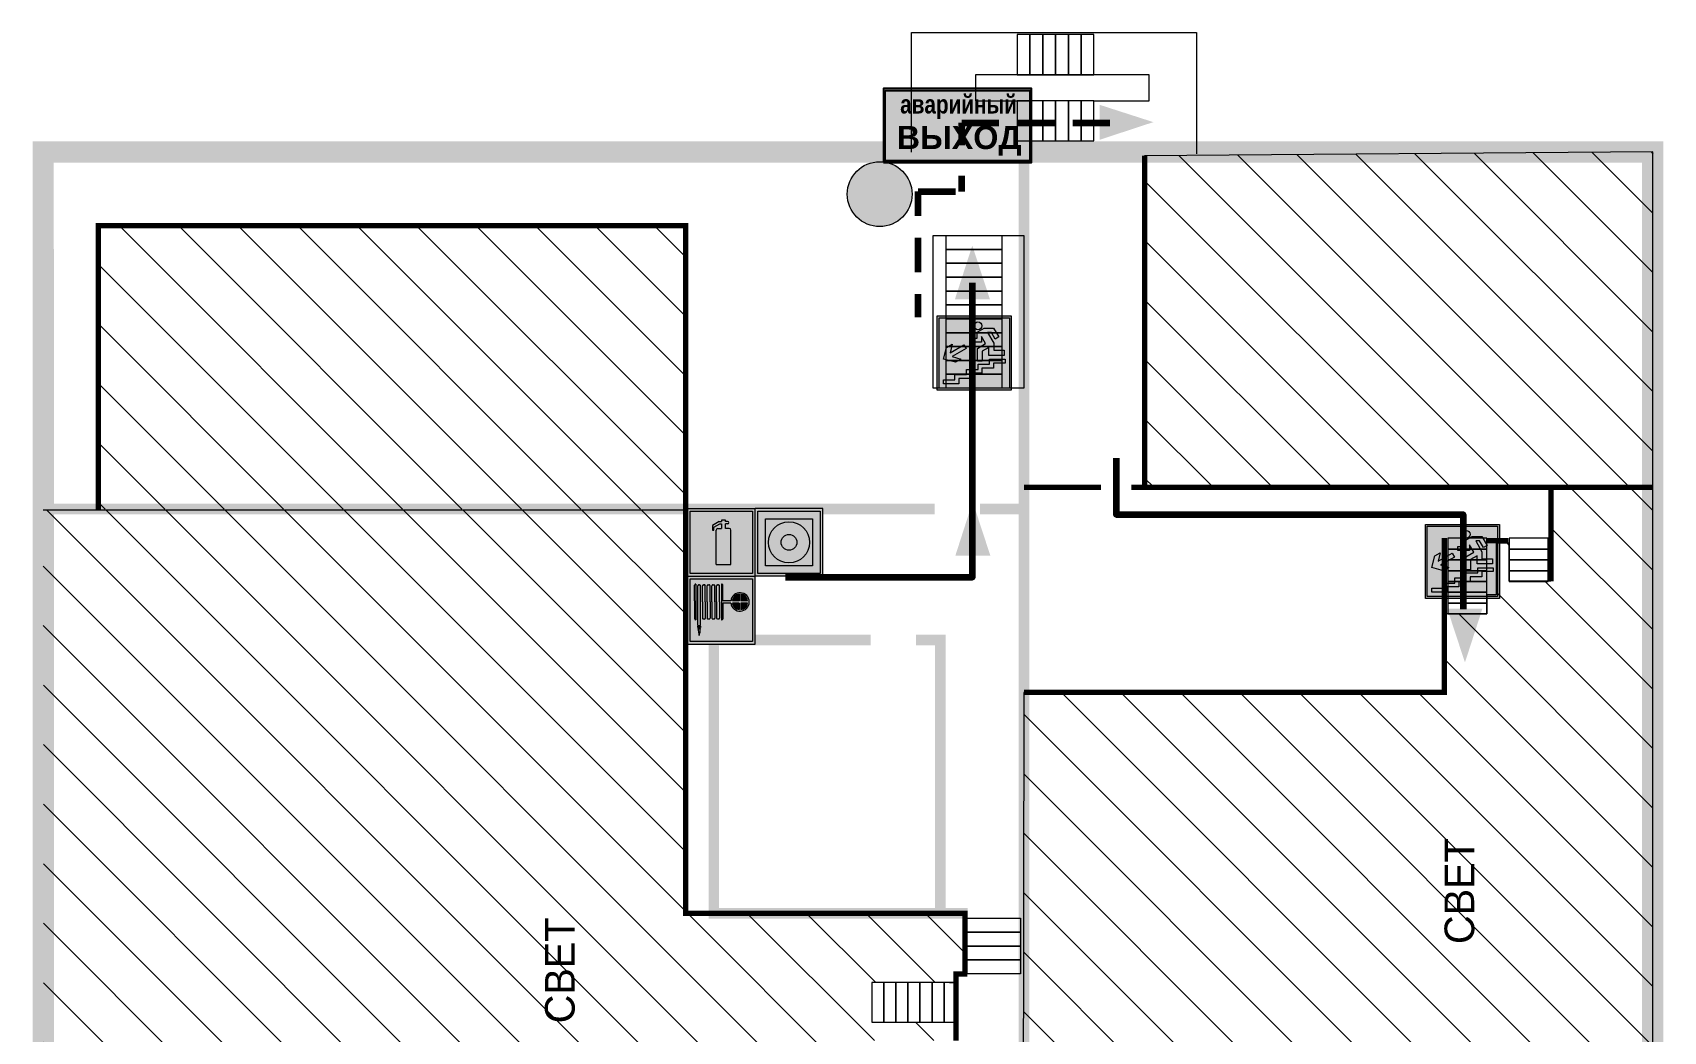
# Model space of a CAD drawing. Header units: millimetres. Extents: x 13114 to 67229, y 22859 to 38520.
# Drawn here: x 22028.9 to 22205, y 31110.7 to 31218.5 of the extents above; entities that cross this region are included whole.
import ezdxf

# ---------------------------------------------------------------- set-up
doc = ezdxf.new("R2010")
doc.units = ezdxf.units.MM
doc.linetypes.add('{ Wide Dash }', pattern=[12, 4, -2, 4, -2])
doc.layers.add('План_Штампы', color=7, linetype='Continuous')
doc.styles.add('обычный', font='arial.ttf')
pattern_1 = [(135, (34457.892, 786.7484), (-3.21044156, -3.21044156), [])]

# ---------------------------------------------------------------- blocks, each defined once
blk = doc.blocks.new('A$C7B8C2D5B')
at = {"lineweight": 0}
h = blk.add_hatch(color=5, dxfattribs=at)
h.dxf.hatch_style = 1
h.paths.add_polyline_path([(1.397, -3.024, 1), (-2.112, -3.024, 1)])
at = {"color": 5, "lineweight": 0}
blk.add_circle((-0.358, -3.024), 1.755, dxfattribs=at)
blk = doc.blocks.new('A$C41C009D9')
at = {"true_color": 0xffffff}
blk.add_hatch(color=7, dxfattribs=at).paths.add_polyline_path([(0, 8), (-16, 8), (-16, 0), (0, 0)])
h = blk.add_hatch(color=126)
h.dxf.hatch_style = 1
h.paths.add_polyline_path([(-15.8, 7.8), (-15.8, 0.2), (-0.2, 0.2), (-0.2, 7.8)])
at = {"color": 126}
for points in [[(-16, 0), (0, 0), (0, 8), (-16, 8)], [(-16, 0), (0, 0), (0, 8), (-16, 8)], [(-15.8, 7.8), (-0.2, 7.8), (-0.2, 0.2), (-15.8, 0.2)]]:
    blk.add_lwpolyline(points, close=True, dxfattribs=at)
at = {"color": 7, "true_color": 0xffffff, "insert": (-15.8, 7.3), "char_height": 2.5, "width": 15.5999, "attachment_point": 1, "style": 'обычный'}
blk.add_mtext('\\pi1.6133;{\\fArial|b1|i0|c204|p34;\\H0.8x;\\W0.8;аварийный\\H1.25x;\\W1;\\P\\pi1.2327;ВЫХОД}', dxfattribs=at)
blk = doc.blocks.new('вниз 3')
at = {"lineweight": 0, "true_color": 0xffffff}
h = blk.add_hatch(color=7, dxfattribs=at)
h.dxf.hatch_style = 1
h.paths.add_polyline_path([(40997.5, -4475.69), (40997.25, -4475.28), (40995.76, -4476.15), (40995.97, -4475.23), (40995.39, -4475.56), (40995.05, -4476.83), (40996.33, -4477.17), (40996.91, -4476.83), (40996, -4476.55)], flags=0)
h.paths.add_polyline_path([(40999.81, -4473.95), (41000.22, -4473.95), (41000.64, -4474.67), (41001.03, -4474.43), (41000.46, -4473.49), (41000.42, -4473.49), (40999.43, -4473.49), (40998.68, -4473.92), (40998.68, -4474.57), (40997.88, -4474.57), (40997.88, -4475), (40999.14, -4475), (40999.14, -4474.43), (40999.14, -4474.38), (40999.59, -4475.15), (40998.72, -4475.67), (40998.72, -4477.06), (40999.24, -4477.06), (40999.24, -4475.96), (40999.95, -4475.56), (40999.95, -4476.43), (41001.61, -4476.43), (41001.61, -4475.88), (41000.47, -4475.88), (41000.47, -4475.12)], flags=0)
h.paths.add_polyline_path([(40999.2, -4473.24, 1), (40998.35, -4473.24, 1)], flags=0)
h.paths.add_polyline_path([(41000.46, -4477.26), (41001.69, -4477.26), (41001.69, -4476.84), (41000.03, -4476.84), (41000.03, -4477.39), (40998.78, -4477.39), (40998.78, -4477.95), (40997.53, -4477.95), (40997.53, -4478.5), (40996.29, -4478.5), (40996.29, -4479.06), (40995.05, -4479.06), (40995.05, -4479.48), (40995.29, -4479.48), (40996.72, -4479.48), (40996.72, -4478.92), (40997.97, -4478.92), (40997.97, -4478.36), (40999.2, -4478.36), (40999.2, -4477.81), (41000.46, -4477.81)], flags=0)
h.paths.add_polyline_path([(41002.37, -4472.17), (40994.37, -4472.17), (40994.37, -4480.17), (41002.37, -4480.17)])
h.paths.add_polyline_path([(41002.16, -4479.96), (40994.57, -4479.96), (40994.57, -4472.37), (41002.16, -4472.37)], flags=16)
h.paths.add_polyline_path([(41001.61, -4475.88), (41001.61, -4476.43), (40999.95, -4476.43), (40999.95, -4475.56), (40999.24, -4475.96), (40999.24, -4477.06), (40998.72, -4477.06), (40998.72, -4475.67), (40999.59, -4475.15), (40999.14, -4474.38), (40999.14, -4474.43), (40999.14, -4475), (40997.88, -4475), (40997.88, -4474.57), (40998.68, -4474.57), (40998.68, -4473.92), (40999.43, -4473.49), (41000.42, -4473.49), (41000.46, -4473.49), (41001.03, -4474.43), (41000.64, -4474.67), (41000.22, -4473.95), (40999.81, -4473.95), (41000.47, -4475.12), (41000.47, -4475.88)], flags=0)
h.paths.add_polyline_path([(41001.69, -4476.84), (41001.69, -4477.26), (41000.46, -4477.26), (41000.46, -4477.81), (40999.2, -4477.81), (40999.2, -4478.36), (40997.97, -4478.36), (40997.97, -4478.92), (40996.72, -4478.92), (40996.72, -4479.48), (40995.05, -4479.48), (40995.05, -4479.06), (40996.29, -4479.06), (40996.29, -4478.5), (40997.53, -4478.5), (40997.53, -4477.95), (40998.78, -4477.95), (40998.78, -4477.39), (41000.03, -4477.39), (41000.03, -4476.84)], flags=0)
h.paths.add_polyline_path([(40998.35, -4473.24, -1), (40999.2, -4473.24, -1)], flags=0)
h.paths.add_polyline_path([(40997.5, -4475.69), (40996, -4476.55), (40996.91, -4476.83), (40996.33, -4477.17), (40995.05, -4476.83), (40995.39, -4475.56), (40995.97, -4475.23), (40995.76, -4476.15), (40997.25, -4475.28)], flags=0)
at = {"lineweight": 0}
h = blk.add_hatch(color=126, dxfattribs=at)
h.dxf.hatch_style = 1
h.paths.add_polyline_path([(41002.16, -4472.37), (40994.57, -4472.37), (40994.57, -4479.96), (41002.16, -4479.96)])
h.paths.add_polyline_path([(40995.97, -4475.23), (40995.76, -4476.15), (40997.25, -4475.28), (40997.5, -4475.69), (40996, -4476.55), (40996.91, -4476.83), (40996.33, -4477.17), (40995.05, -4476.83), (40995.39, -4475.56)], flags=16)
h.paths.add_polyline_path([(40997.88, -4474.57), (40998.68, -4474.57), (40998.68, -4473.92), (40999.43, -4473.49), (41000.42, -4473.49), (41000.46, -4473.49), (41001.03, -4474.43), (41000.64, -4474.67), (41000.22, -4473.95), (40999.81, -4473.95), (41000.47, -4475.12), (41000.47, -4475.88), (41001.61, -4475.88), (41001.61, -4476.43), (40999.95, -4476.43), (40999.95, -4475.56), (40999.24, -4475.96), (40999.24, -4477.06), (40998.72, -4477.06), (40998.72, -4475.67), (40999.59, -4475.15), (40999.14, -4474.38), (40999.14, -4474.43), (40999.14, -4475), (40997.88, -4475)], flags=16)
h.paths.add_polyline_path([(40998.35, -4473.24, -1), (40999.2, -4473.24, -1)], flags=16)
h.paths.add_polyline_path([(40997.53, -4477.95), (40998.78, -4477.95), (40998.78, -4477.39), (41000.03, -4477.39), (41000.03, -4476.84), (41001.69, -4476.84), (41001.69, -4477.26), (41000.46, -4477.26), (41000.46, -4477.81), (40999.2, -4477.81), (40999.2, -4478.36), (40997.97, -4478.36), (40997.97, -4478.92), (40996.72, -4478.92), (40996.72, -4479.48), (40995.05, -4479.48), (40995.05, -4479.06), (40996.29, -4479.06), (40996.29, -4478.5), (40997.53, -4478.5)], flags=16)
at = {"lineweight": 0, "true_color": 0xffffff}
h = blk.add_hatch(color=7, dxfattribs=at)
h.dxf.hatch_style = 1
h.paths.add_polyline_path([(40999.2, -4473.24, 1), (40998.35, -4473.24, 1)])
h.paths.add_polyline_path([(40999.81, -4473.95), (41000.22, -4473.95), (41000.64, -4474.67), (41001.03, -4474.43), (41000.46, -4473.49), (41000.42, -4473.49), (40999.43, -4473.49), (40998.68, -4473.92), (40998.68, -4474.57), (40997.88, -4474.57), (40997.88, -4475), (40999.14, -4475), (40999.14, -4474.43), (40999.14, -4474.38), (40999.59, -4475.15), (40998.72, -4475.67), (40998.72, -4477.06), (40999.24, -4477.06), (40999.24, -4475.96), (40999.95, -4475.56), (40999.95, -4476.43), (41001.61, -4476.43), (41001.61, -4475.88), (41000.47, -4475.88), (41000.47, -4475.12)])
h.paths.add_polyline_path([(40999.2, -4477.81), (41000.46, -4477.81), (41000.46, -4477.26), (41001.69, -4477.26), (41001.69, -4476.84), (41000.03, -4476.84), (41000.03, -4477.39), (40998.78, -4477.39), (40998.78, -4477.95), (40997.53, -4477.95), (40997.53, -4478.5), (40996.29, -4478.5), (40996.29, -4479.06), (40995.05, -4479.06), (40995.05, -4479.48), (40995.29, -4479.48), (40996.72, -4479.48), (40996.72, -4478.92), (40997.97, -4478.92), (40997.97, -4478.36), (40999.2, -4478.36)])
h.paths.add_polyline_path([(40997.5, -4475.69), (40997.25, -4475.28), (40995.76, -4476.15), (40995.97, -4475.23), (40995.39, -4475.56), (40995.05, -4476.83), (40996.33, -4477.17), (40996.91, -4476.83), (40996, -4476.55)])
at = {"color": 126, "lineweight": 0}
for points in [[(40994.37, -4472.17), (41002.37, -4472.17), (41002.37, -4480.17), (40994.37, -4480.17)], [(40994.57, -4472.37), (41002.16, -4472.37), (41002.16, -4479.96), (40994.57, -4479.96)]]:
    blk.add_lwpolyline(points, close=True, dxfattribs=at)
for points in [[(40999.14, -4474.43), (40999.14, -4475), (40997.88, -4475), (40997.88, -4474.57), (40998.68, -4474.57), (40998.68, -4473.92), (40999.43, -4473.49), (41000.42, -4473.49), (41000.46, -4473.49), (41001.03, -4474.43), (41000.64, -4474.67), (41000.22, -4473.95), (40999.81, -4473.95), (41000.47, -4475.12), (41000.47, -4475.88), (41001.61, -4475.88), (41001.61, -4476.43), (40999.95, -4476.43), (40999.95, -4475.56), (40999.24, -4475.96), (40999.24, -4477.06), (40998.72, -4477.06), (40998.72, -4475.67), (40999.59, -4475.15), (40999.14, -4474.38), (40999.14, -4474.43)], [(40995.05, -4476.83), (40995.39, -4475.56), (40995.97, -4475.23), (40995.76, -4476.15), (40997.25, -4475.28), (40997.5, -4475.69), (40996, -4476.55), (40996.91, -4476.83), (40996.33, -4477.17), (40995.05, -4476.83)], [(40995.29, -4479.48), (40995.05, -4479.48), (40995.05, -4479.06), (40996.29, -4479.06), (40996.29, -4478.5), (40997.53, -4478.5), (40997.53, -4477.95), (40998.78, -4477.95), (40998.78, -4477.39), (41000.03, -4477.39), (41000.03, -4476.84), (41001.69, -4476.84), (41001.69, -4477.26), (41000.46, -4477.26), (41000.46, -4477.81), (40999.2, -4477.81), (40999.2, -4478.36), (40997.97, -4478.36), (40997.97, -4478.92), (40996.72, -4478.92), (40996.72, -4479.48), (40995.05, -4479.48)]]:
    blk.add_lwpolyline(points, dxfattribs=at)
blk.add_circle((40998.77, -4473.24), 0.426, dxfattribs=at)
blk = doc.blocks.new('A$C37112FD5')
at = {"true_color": 0xf5f5ff}
h = blk.add_hatch(color=7, dxfattribs=at)
h.dxf.hatch_style = 1
h.paths.add_polyline_path([(12.8, -7.4), (0, -7.4), (0, -20.2), (12.8, -20.2)])
h.paths.add_polyline_path([(12.29, -7.91), (12.29, -19.69), (0.51, -19.69), (0.51, -7.91)], flags=16)
h.paths.add_polyline_path([(4.98, -9.04, -0.42597), (5.17, -9.22), (5.17, -12.25), (5.17, -15.29, -0.432244), (4.98, -15.47), (4.83, -15.47, -0.42597), (4.64, -15.29), (4.64, -12.25), (4.64, -9.22, -0.432244), (4.83, -9.04)], flags=0)
h.paths.add_polyline_path([(4.28, -9.22), (4.28, -12.25), (4.28, -15.29, -0.432244), (4.09, -15.47), (3.94, -15.47, -0.42597), (3.75, -15.29), (3.75, -12.25), (3.75, -9.22, -0.432244), (3.94, -9.04), (4.09, -9.04, -0.42597)], flags=0)
h.paths.add_polyline_path([(5.72, -9.04), (5.87, -9.04, -0.42597), (6.06, -9.22), (6.06, -12.25), (6.06, -15.29, -0.432244), (5.87, -15.47), (5.72, -15.47, -0.42597), (5.53, -15.29), (5.53, -12.25), (5.53, -9.22, -0.432244)], flags=0)
h.paths.add_polyline_path([(6.42, -8.9), (6.5, -8.9, -0.42597), (6.69, -9.08), (6.69, -12.03), (8.21, -12.03, -15.824349), (8.21, -12.47), (6.69, -12.47), (6.69, -15.42, -0.432244), (6.5, -15.6), (6.42, -15.6)], flags=0)
h.paths.add_polyline_path([(3.39, -9.22), (3.39, -12.25), (3.39, -15.29, -0.432244), (3.2, -15.47), (3.05, -15.47, -0.42597), (2.85, -15.29), (2.85, -12.25), (2.85, -9.22, -0.432244), (3.05, -9.04), (3.2, -9.04, -0.42597)], flags=0)
h.paths.add_polyline_path([(2.5, -9.22), (2.5, -16.71), (1.96, -16.71), (1.96, -9.22, -0.432244), (2.15, -9.04), (2.31, -9.04, -0.42597)], flags=0)
h.paths.add_polyline_path([(1.61, -8.9), (1.61, -15.6), (1.57, -15.6, -0.42597), (1.37, -15.42), (1.37, -12.03), (1.37, -9.09, -0.432244), (1.57, -8.9)], flags=0)
h.paths.add_polyline_path([(9.76, -10.81), (9.76, -12.03), (8.49, -12.03, -0.336371)], flags=0)
h.paths.add_polyline_path([(8.49, -12.47), (9.76, -12.47), (9.76, -13.7, -0.336371)], flags=0)
h.paths.add_polyline_path([(10.11, -10.81, -0.336371), (11.38, -12.03), (10.11, -12.03)], flags=0)
h.paths.add_polyline_path([(10.11, -12.47), (11.38, -12.47, -0.336371), (10.11, -13.7)], flags=0)
h.paths.add_polyline_path([(2.5, -16.84), (2.5, -17.05), (1.97, -17.05), (1.97, -16.84)], flags=0)
h.paths.add_polyline_path([(2.5, -17.24, -0.033778), (2.24, -18.6, -0.033778), (1.97, -17.24)], flags=0)
h = blk.add_hatch(color=242)
h.dxf.hatch_style = 1
h.paths.add_polyline_path([(12.29, -7.91), (0.51, -7.91), (0.51, -19.69), (12.29, -19.69)])
h.paths.add_polyline_path([(6.42, -15.6), (6.42, -8.9), (6.5, -8.9, -0.42597), (6.69, -9.08), (6.69, -12.03), (8.21, -12.03, -15.824349), (8.21, -12.47), (6.69, -12.47), (6.69, -15.42, -0.432244), (6.5, -15.6)], flags=16)
h.paths.add_polyline_path([(5.87, -15.47), (5.72, -15.47, -0.42597), (5.53, -15.29), (5.53, -12.25), (5.53, -9.22, -0.432244), (5.72, -9.04), (5.87, -9.04, -0.42597), (6.06, -9.22), (6.06, -12.25), (6.06, -15.29, -0.432244)], flags=16)
h.paths.add_polyline_path([(4.98, -15.47), (4.83, -15.47, -0.42597), (4.64, -15.29), (4.64, -12.25), (4.64, -9.22, -0.432244), (4.83, -9.04), (4.98, -9.04, -0.42597), (5.17, -9.22), (5.17, -12.25), (5.17, -15.29, -0.432244)], flags=16)
h.paths.add_polyline_path([(4.09, -15.47), (3.94, -15.47, -0.42597), (3.75, -15.29), (3.75, -12.25), (3.75, -9.22, -0.432244), (3.94, -9.04), (4.09, -9.04, -0.42597), (4.28, -9.22), (4.28, -12.25), (4.28, -15.29, -0.432244)], flags=16)
h.paths.add_polyline_path([(3.2, -15.47), (3.05, -15.47, -0.42597), (2.85, -15.29), (2.85, -12.25), (2.85, -9.22, -0.432244), (3.05, -9.04), (3.2, -9.04, -0.42597), (3.39, -9.22), (3.39, -12.25), (3.39, -15.29, -0.432244)], flags=16)
h.paths.add_polyline_path([(2.5, -17.05), (1.97, -17.05), (1.97, -16.84), (2.5, -16.84)], flags=16)
h.paths.add_polyline_path([(2.5, -17.24, -0.033778), (2.24, -18.6, -0.033778), (1.97, -17.24)], flags=16)
h.paths.add_polyline_path([(2.5, -16.71), (1.96, -16.71), (1.96, -9.22, -0.432244), (2.15, -9.04), (2.31, -9.04, -0.42597), (2.5, -9.22)], flags=16)
h.paths.add_polyline_path([(1.61, -15.6), (1.57, -15.6, -0.42597), (1.37, -15.42), (1.37, -12.03), (1.37, -9.09, -0.432244), (1.57, -8.9), (1.61, -8.9)], flags=16)
h.paths.add_polyline_path([(8.49, -12.47), (9.76, -12.47), (9.76, -13.7, -0.336371)], flags=0)
h.paths.add_polyline_path([(10.11, -13.7), (10.11, -12.47), (11.38, -12.47, -0.336371)], flags=0)
h.paths.add_polyline_path([(8.49, -12.03, -0.336371), (9.76, -10.81), (9.76, -12.03)], flags=0)
h.paths.add_polyline_path([(10.11, -12.03), (10.11, -10.81, -0.336371), (11.38, -12.03)], flags=0)
h = blk.add_hatch(color=7, dxfattribs=at)
h.dxf.hatch_style = 1
h.paths.add_polyline_path([(1.61, -8.9), (1.57, -8.9, 0.432244), (1.37, -9.09), (1.37, -12.03), (1.37, -15.42, 0.42597), (1.57, -15.6), (1.61, -15.6)])
h.paths.add_polyline_path([(2.5, -9.22, 0.42597), (2.31, -9.04), (2.15, -9.04, 0.432244), (1.96, -9.22), (1.96, -16.71), (2.5, -16.71)])
h.paths.add_polyline_path([(2.5, -16.84), (1.97, -16.84), (1.97, -17.05), (2.5, -17.05)])
h.paths.add_polyline_path([(2.5, -17.24), (1.97, -17.24, 0.033778), (2.24, -18.6, 0.033778)])
h.paths.add_polyline_path([(3.39, -12.25), (3.39, -9.22, 0.42597), (3.2, -9.04), (3.05, -9.04, 0.432244), (2.85, -9.22), (2.85, -12.25), (2.85, -15.29, 0.42597), (3.05, -15.47), (3.2, -15.47, 0.432244), (3.39, -15.29)])
h.paths.add_polyline_path([(4.28, -12.25), (4.28, -9.22, 0.42597), (4.09, -9.04), (3.94, -9.04, 0.432244), (3.75, -9.22), (3.75, -12.25), (3.75, -15.29, 0.42597), (3.94, -15.47), (4.09, -15.47, 0.432244), (4.28, -15.29)])
h.paths.add_polyline_path([(5.17, -12.25), (5.17, -9.22, 0.42597), (4.98, -9.04), (4.83, -9.04, 0.432244), (4.64, -9.22), (4.64, -12.25), (4.64, -15.29, 0.42597), (4.83, -15.47), (4.98, -15.47, 0.432244), (5.17, -15.29)])
h.paths.add_polyline_path([(6.06, -12.25), (6.06, -9.22, 0.42597), (5.87, -9.04), (5.72, -9.04, 0.432244), (5.53, -9.22), (5.53, -12.25), (5.53, -15.29, 0.42597), (5.72, -15.47), (5.87, -15.47, 0.432244), (6.06, -15.29)])
h.paths.add_polyline_path([(6.69, -12.47), (8.21, -12.47, 15.824349), (8.21, -12.03), (6.69, -12.03), (6.69, -9.08, 0.42597), (6.5, -8.9), (6.42, -8.9), (6.42, -15.6), (6.5, -15.6, 0.432244), (6.69, -15.42)])
h.paths.add_polyline_path([(8.49, -12.47), (9.76, -12.47), (9.76, -13.7, -0.336371)], flags=16)
h.paths.add_polyline_path([(8.49, -12.03, -0.336371), (9.76, -10.81), (9.76, -12.03)], flags=16)
h.paths.add_polyline_path([(10.11, -12.47), (11.38, -12.47, -0.336371), (10.11, -13.7)], flags=16)
h.paths.add_polyline_path([(10.11, -12.03), (10.11, -10.81, -0.336371), (11.38, -12.03)], flags=16)
h = blk.add_hatch(color=242)
h.dxf.hatch_style = 1
h.paths.add_polyline_path([(9.76, -10.81, 0.336371), (8.49, -12.03), (9.76, -12.03)])
h.paths.add_polyline_path([(10.11, -10.81), (10.11, -12.03), (11.38, -12.03, 0.336371)])
h.paths.add_polyline_path([(11.38, -12.47), (10.11, -12.47), (10.11, -13.7, 0.336371)])
h.paths.add_polyline_path([(9.76, -12.47), (8.49, -12.47, 0.336371), (9.76, -13.7)])
at = {"color": 242, "lineweight": 5}
for p, q in [((0, -20.2), (0, -7.4)), ((0, -7.4), (12.8, -7.4)), ((1.37, -12.03), (1.37, -9.08)), ((1.57, -8.9), (1.61, -8.9)), ((1.61, -8.9), (1.61, -15.6)), ((1.96, -16.71), (1.96, -9.22)), ((2.15, -9.04), (2.31, -9.04)), ((2.5, -16.71), (2.5, -9.22)), ((2.85, -12.25), (2.85, -9.22)), ((3.05, -9.04), (3.2, -9.04)), ((3.39, -12.25), (3.39, -9.22)), ((3.75, -12.25), (3.75, -9.22)), ((3.94, -9.04), (4.09, -9.04)), ((4.28, -12.25), (4.28, -9.22)), ((4.64, -12.25), (4.64, -9.22)), ((4.83, -9.04), (4.98, -9.04)), ((5.17, -12.25), (5.17, -9.22)), ((5.53, -12.25), (5.53, -9.22)), ((5.72, -9.04), (5.87, -9.04)), ((6.06, -12.25), (6.06, -9.22)), ((6.42, -8.9), (6.42, -15.6)), ((6.5, -8.9), (6.42, -8.9)), ((6.69, -12.03), (6.69, -9.08)), ((12.8, -20.2), (12.8, -7.4)), ((1.37, -12.03), (1.37, -15.42)), ((2.85, -12.25), (2.85, -15.29)), ((3.39, -12.25), (3.39, -15.29)), ((3.75, -12.25), (3.75, -15.29)), ((4.28, -12.25), (4.28, -15.29)), ((4.64, -12.25), (4.64, -15.29)), ((5.17, -12.25), (5.17, -15.29)), ((5.53, -12.25), (5.53, -15.29)), ((6.06, -12.25), (6.06, -15.29)), ((8.21, -12.03), (6.69, -12.03)), ((9.76, -12.03), (8.49, -12.03)), ((9.76, -10.81), (9.76, -12.03)), ((10.11, -10.81), (10.11, -12.03)), ((11.38, -12.03), (10.11, -12.03)), ((8.21, -12.47), (6.69, -12.47)), ((6.69, -12.47), (6.69, -15.42)), ((9.76, -12.47), (8.49, -12.47)), ((9.76, -12.47), (9.76, -13.7)), ((11.38, -12.47), (10.11, -12.47)), ((10.11, -12.47), (10.11, -13.7)), ((1.57, -15.6), (1.61, -15.6)), ((1.96, -16.71), (2.5, -16.71)), ((1.97, -16.84), (2.5, -16.84)), ((1.97, -17.05), (1.97, -16.84)), ((2.5, -17.05), (1.97, -17.05)), ((1.97, -17.24), (2.5, -17.24)), ((2.5, -16.84), (2.5, -17.05)), ((3.05, -15.47), (3.2, -15.47)), ((3.94, -15.47), (4.09, -15.47)), ((4.83, -15.47), (4.98, -15.47)), ((5.72, -15.47), (5.87, -15.47)), ((6.42, -15.6), (6.5, -15.6)), ((0, -20.2), (12.8, -20.2))]:
    blk.add_line(p, q, dxfattribs=at)
blk.add_lwpolyline([(0.51, -7.91), (12.29, -7.91), (12.29, -19.69), (0.51, -19.69)], close=True, dxfattribs=at)
for centre, radius, start, end in [((1.56, -9.09), 0.182, 87.1027, 180.6071), ((2.15, -9.22), 0.182, 87.1027, 180.6071), ((2.32, -9.22), 0.182, 359.3929, 92.8973), ((3.04, -9.22), 0.182, 87.1027, 180.6071), ((3.21, -9.22), 0.182, 359.3929, 92.8973), ((3.93, -9.22), 0.182, 87.1027, 180.6071), ((4.1, -9.22), 0.182, 359.3929, 92.8973), ((4.82, -9.22), 0.182, 87.1027, 180.6071), ((4.99, -9.22), 0.182, 359.3929, 92.8973), ((5.71, -9.22), 0.182, 87.1027, 180.6071), ((5.88, -9.22), 0.182, 359.3929, 92.8973), ((6.51, -9.09), 0.182, 359.3929, 92.8973), ((9.93, -12.25), 1.74, 187.2319, 172.7681), ((9.93, -12.25), 1.46, 96.9927, 171.3585), ((9.93, -12.25), 1.46, 8.6415, 83.0073), ((3.04, -15.29), 0.182, 179.3929, 272.8973), ((3.21, -15.29), 0.182, 267.1027, 0.6071), ((3.93, -15.29), 0.182, 179.3929, 272.8973), ((4.1, -15.29), 0.182, 267.1027, 0.6071), ((4.82, -15.29), 0.182, 179.3929, 272.8973), ((4.99, -15.29), 0.182, 267.1027, 0.6071), ((5.71, -15.29), 0.182, 179.3929, 272.8973), ((5.88, -15.29), 0.182, 267.1027, 0.6071), ((9.93, -12.25), 1.46, 188.6415, 263.0073), ((9.93, -12.25), 1.46, 276.9927, 351.3585), ((1.56, -15.42), 0.182, 179.3929, 272.8973), ((12.17, -15.98), 10.27, 187.041, 194.7793), ((-7.7, -15.98), 10.27, 345.2207, 352.959), ((6.51, -15.42), 0.182, 267.1027, 0.6071)]:
    blk.add_arc(centre, radius, start, end, dxfattribs=at)
blk = doc.blocks.new('A$C3AD82952')
at = {"true_color": 0xf5f5ff}
h = blk.add_hatch(color=7, dxfattribs=at)
h.dxf.hatch_style = 1
h.paths.add_polyline_path([(8.21, 8.73, 0.414214), (7.89, 9.05), (7.22, 9.05), (7.22, 9.92), (7.59, 9.92, 1), (7.57, 10.36), (7.22, 10.36), (7.22, 10.6), (6.43, 10.6), (6.43, 10.36), (6.01, 10.36), (4.74, 9.59), (4.74, 8.69), (4.98, 8.73), (4.98, 9.26), (6.12, 9.91), (6.43, 9.91), (6.43, 9.05), (5.76, 9.05, 0.414214), (5.44, 8.73), (5.44, 2.2), (8.21, 2.2)], flags=0)
h.paths.add_polyline_path([(12.8, 12.8), (0, 12.8), (0, 0), (12.8, 0)])
h.paths.add_polyline_path([(0.51, 12.29), (12.29, 12.29), (12.29, 0.51), (0.51, 0.51)], flags=16)
h.paths.add_polyline_path([(4.74, 9.59), (6.01, 10.36), (6.43, 10.36), (6.43, 10.6), (7.22, 10.6), (7.22, 10.36), (7.59, 10.36, -0.94586), (7.59, 9.92), (7.22, 9.92), (7.22, 9.05), (7.89, 9.05, -0.414214), (8.21, 8.73), (8.21, 2.2), (5.44, 2.2), (5.44, 8.73, -0.414214), (5.76, 9.05), (6.43, 9.05), (6.43, 9.91), (6.12, 9.91), (4.98, 9.26), (4.98, 8.73), (4.74, 8.69)], flags=0)
h = blk.add_hatch(color=242)
h.dxf.hatch_style = 1
h.paths.add_polyline_path([(12.29, 12.29), (0.51, 12.29), (0.51, 0.51), (12.29, 0.51)])
h.paths.add_polyline_path([(4.74, 8.69), (4.74, 9.59), (6.01, 10.36), (6.43, 10.36), (6.43, 10.6), (7.22, 10.6), (7.22, 10.36), (7.59, 10.36, -0.94586), (7.59, 9.92), (7.22, 9.92), (7.22, 9.05), (7.89, 9.05, -0.414214), (8.21, 8.73), (8.21, 2.2), (5.44, 2.2), (5.44, 8.73, -0.414214), (5.76, 9.05), (6.43, 9.05), (6.43, 9.91), (6.12, 9.91), (4.98, 9.26), (4.98, 8.73)], flags=16)
h = blk.add_hatch(color=7, dxfattribs=at)
h.dxf.hatch_style = 1
h.paths.add_polyline_path([(8.21, 8.73, 0.414214), (7.89, 9.05), (7.22, 9.05), (7.22, 9.92), (7.59, 9.92, 1), (7.57, 10.36), (7.22, 10.36), (7.22, 10.6), (6.43, 10.6), (6.43, 10.36), (6.01, 10.36), (4.74, 9.59), (4.74, 8.69), (4.98, 8.73), (4.98, 9.26), (6.12, 9.91), (6.43, 9.91), (6.43, 9.05), (5.76, 9.05, 0.414214), (5.44, 8.73), (5.44, 2.2), (8.21, 2.2)])
at = {"color": 242, "lineweight": 5}
for p, q in [((0, 0), (0, 12.8)), ((0, 12.8), (12.8, 12.8)), ((12.8, 0), (12.8, 12.8)), ((6.01, 10.36), (4.74, 9.59)), ((4.74, 9.59), (4.74, 8.69)), ((4.98, 9.26), (6.12, 9.91)), ((4.98, 8.73), (4.98, 9.26)), ((6.01, 10.36), (6.43, 10.36)), ((6.12, 9.91), (6.43, 9.91)), ((7.22, 10.6), (6.43, 10.6)), ((6.43, 10.6), (6.43, 10.36)), ((6.43, 9.91), (6.43, 9.05)), ((7.22, 10.36), (7.22, 10.6)), ((7.59, 10.36), (7.22, 10.36)), ((7.22, 9.05), (7.22, 9.92)), ((7.59, 9.92), (7.22, 9.92)), ((4.74, 8.69), (4.98, 8.73)), ((5.44, 2.2), (5.44, 8.73)), ((5.76, 9.05), (6.43, 9.05)), ((7.89, 9.05), (7.22, 9.05)), ((8.21, 2.2), (8.21, 8.73)), ((0, 0), (12.8, 0)), ((5.44, 2.2), (8.21, 2.2))]:
    blk.add_line(p, q, dxfattribs=at)
blk.add_lwpolyline([(0.51, 12.29), (12.29, 12.29), (12.29, 0.51), (0.51, 0.51)], close=True, dxfattribs=at)
for centre, radius, start, end in [((7.58, 10.14), 0.223, 273.1875, 86.8125), ((5.76, 8.73), 0.32, 90, 180), ((7.89, 8.73), 0.32, 0, 90)]:
    blk.add_arc(centre, radius, start, end, dxfattribs=at)
blk = doc.blocks.new('A$C54414219')
at = {"true_color": 0xffffff}
h = blk.add_hatch(color=7, dxfattribs=at)
h.paths.add_polyline_path([(2.39, -9.45), (2.39, -18.3), (11.23, -18.3), (11.23, -9.45)], flags=0)
h.paths.add_polyline_path([(10.71, -13.87, -1), (2.92, -13.87, -1)], flags=0)
h.paths.add_polyline_path([(8.3, -13.87, -1), (5.33, -13.87, -1)], flags=0)
h.paths.add_polyline_path([(0.41, -7.47), (0.41, -20.27), (13.21, -20.27), (13.21, -7.47)])
h.paths.add_polyline_path([(0.92, -19.77), (12.71, -19.77), (12.71, -7.98), (0.92, -7.98)], flags=16)
h.paths.add_polyline_path([(11.23, -9.45), (11.23, -18.3), (2.39, -18.3), (2.39, -9.45)], flags=0)
at = {"lineweight": 5}
h = blk.add_hatch(color=242, dxfattribs=at)
h.paths.add_polyline_path([(12.71, -7.98), (0.92, -7.98), (0.92, -19.77), (12.71, -19.77)])
h.paths.add_polyline_path([(11.23, -18.3), (2.39, -18.3), (2.39, -9.45), (11.23, -9.45)], flags=16)
h.paths.add_polyline_path([(10.71, -13.87, -1), (2.92, -13.87, -1)], flags=0)
h.paths.add_polyline_path([(8.3, -13.87, -1), (5.33, -13.87, -1)], flags=0)
at = {"true_color": 0xffffff}
h = blk.add_hatch(color=7, dxfattribs=at)
h.paths.add_polyline_path([(2.39, -9.45), (2.39, -18.3), (11.23, -18.3), (11.23, -9.45)])
h.paths.add_polyline_path([(10.71, -13.87, -1), (2.92, -13.87, -1)], flags=16)
h.paths.add_polyline_path([(8.3, -13.87, -1), (5.33, -13.87, -1)], flags=0)
at = {"lineweight": 5}
h = blk.add_hatch(color=242, dxfattribs=at)
h.paths.add_polyline_path([(2.92, -13.87, 1), (10.71, -13.87, 1)])
h.paths.add_polyline_path([(8.3, -13.87, -1), (5.33, -13.87, -1)], flags=16)
at = {"color": 242, "lineweight": 5}
for p, q in [((0.41, -20.27), (0.41, -7.47)), ((0.41, -7.47), (13.21, -7.47)), ((0.41, -7.47), (13.21, -7.47)), ((13.21, -20.27), (13.21, -7.47)), ((0.41, -20.27), (13.21, -20.27))]:
    blk.add_line(p, q, dxfattribs=at)
for points in [[(0.92, -7.98), (12.71, -7.98), (12.71, -19.77), (0.92, -19.77)], [(2.39, -9.45), (11.23, -9.45), (11.23, -18.3), (2.39, -18.3)]]:
    blk.add_lwpolyline(points, close=True, dxfattribs=at)
for radius in [3.89, 1.49]:
    blk.add_circle((6.81, -13.87), radius, dxfattribs=at)

msp = doc.modelspace()

# ---------------------------------------------------------------- hatches: boundary and pattern name
at = {"lineweight": 0}
h = msp.add_hatch(dxfattribs=at)
h.set_pattern_fill('ANSI31', color=256, scale=1.43, angle=90)
h.set_pattern_definition(pattern_1)
h.paths.add_polyline_path([(22156.28, 30996.28), (22135.98, 30996.28), (22135.98, 30966.28), (22203.89, 30966.28), (22203.89, 31169.43), (22192.89, 31169.27), (22192.89, 31159.26), (22188.38, 31159.26), (22188.38, 31163.38), (22186.97, 31163.38), (22186.97, 31157.81), (22185.97, 31157.81), (22185.97, 31155.76), (22181.45, 31155.76), (22181.37, 31147.29), (22135.98, 31147.29), (22135.98, 31100.4), (22156.28, 31100.4), (22156.28, 31099.13), (22159.28, 31099.13), (22159.28, 31098.33), (22163.66, 31098.17), (22163.65, 31093.38), (22159.28, 31093.38), (22159.28, 31091.81), (22176.42, 31091.81), (22176.42, 31093.38), (22168.25, 31093.38), (22168.25, 31098.17), (22181.04, 31098.17), (22181.04, 31087.18), (22156.28, 31087.18)])
h.paths.add_polyline_path([(22135.98, 30966.28), (22135.98, 30929.06), (22203.89, 30929.06), (22203.89, 30966.28)])
h.paths.add_polyline_path([(22203.89, 31169.43), (22203.89, 31205.62), (22149.02, 31205.21), (22149.02, 31169.43)])
h.paths.add_polyline_path([(22185.7, 31052.35), (22185.7, 31065.69), (22178.25, 31065.69), (22178.25, 31052.35)], flags=24)
h.paths.add_polyline_path([(22171.52, 30941.39), (22171.52, 30954.72), (22164.07, 30954.72), (22164.07, 30941.39)], flags=24)
h.paths.add_polyline_path([(22179.94, 31180.1), (22179.94, 31193.44), (22172.49, 31193.44), (22172.49, 31180.1)], flags=24)
h = msp.add_hatch(dxfattribs=at)
h.set_pattern_fill('ANSI31', color=256, scale=1.43, angle=90)
h.set_pattern_definition(pattern_1)
h.paths.add_polyline_path([(22036.02, 31197.66), (22036.02, 31167.08), (22099.47, 31167.08), (22099.47, 31197.66)])
h.paths.add_polyline_path([(22072.69, 31176.13), (22072.69, 31189.47), (22065.24, 31189.47), (22065.24, 31176.13)], flags=24)
h = msp.add_hatch(dxfattribs=at)
h.set_pattern_fill('ANSI31', color=256, scale=1.43, angle=90)
h.set_pattern_definition(pattern_1)
h.paths.add_polyline_path([(22099.47, 31030.89), (22099.47, 31090.05), (22126.13, 31090.05), (22126.13, 31099.39), (22099.47, 31099.39), (22099.47, 31104.53), (22128.66, 31104.53), (22128.66, 31105.42), (22119.56, 31105.44), (22119.56, 31109.71), (22128.66, 31109.71), (22128.66, 31111.69), (22119.56, 31111.69), (22119.56, 31115.97), (22128.66, 31115.97), (22128.66, 31116.91), (22129.61, 31116.91), (22129.61, 31119.25), (22129.61, 31123.44), (22099.47, 31123.44), (22099.47, 31166.97), (22030.08, 31166.97), (22030.27, 30929.42), (22035.15, 30929.42), (22035.15, 30929.06), (22135.98, 30929.06), (22135.98, 31050.68), (22133.4, 31050.68), (22133.4, 31043.68), (22132.17, 31043.68), (22132.17, 31034.98), (22127.9, 31034.98), (22127.9, 31043.68), (22126.84, 31043.68), (22126.84, 31030.89)])
h.paths.add_polyline_path([(22065.71, 30964.49), (22084.11, 30964.49), (22084.11, 30948.43), (22090.33, 30948.43), (22090.33, 30943.79), (22084.11, 30943.79), (22084.11, 30941.75), (22065.71, 30941.75), (22065.71, 30950.65), (22065.6, 30950.65), (22065.6, 30951.89), (22065.6, 30953.14), (22065.6, 30954.39), (22065.6, 30955.63), (22065.6, 30956.88), (22065.6, 30958.12), (22065.71, 30958.12)], flags=16)
h.paths.add_polyline_path([(22084.1, 30948.43), (22085.34, 30948.43), (22086.59, 30948.43), (22087.84, 30948.43), (22089.08, 30948.43), (22090.33, 30948.43), (22090.33, 30943.79), (22089.08, 30943.79), (22087.84, 30943.79), (22086.59, 30943.79), (22085.34, 30943.79), (22084.1, 30943.79)], flags=0)
h.paths.add_polyline_path([(22088.57, 31043.79), (22088.57, 31057.13), (22081.12, 31057.13), (22081.12, 31043.79)], flags=24)

# ---------------------------------------------------------------- linework, layer by layer
for points in [[(22123.84, 31205.61), (22123.84, 31218.5), (22154.62, 31218.5), (22154.62, 31205.42)], [(22143.54, 31211.15), (22149.5, 31211.15), (22149.5, 31213.96), (22130.77, 31213.96), (22130.77, 31211.15), (22136.63, 31211.15)], [(22203.89, 30929.06), (22203.89, 31205.62), (22149.02, 31205.21), (22149.02, 31169.43), (22203.89, 31169.43), (22192.89, 31169.27), (22192.89, 31159.29), (22188.38, 31159.29), (22188.38, 31163.38), (22186.97, 31163.38), (22186.97, 31157.81), (22185.97, 31157.81), (22185.97, 31155.76), (22181.45, 31155.76), (22181.37, 31147.29), (22135.98, 31147.29), (22135.91, 31100.4)], [(22099.47, 31197.66), (22036.02, 31197.66), (22036.02, 31167.01), (22099.47, 31166.97), (22099.47, 31197.66), (22093.42, 31197.66)], [(22128.66, 31116.91), (22129.61, 31116.91), (22129.61, 31123.44), (22129.61, 31116.91), (22129.61, 31116.91), (22129.61, 31123.44), (22099.47, 31123.44), (22099.47, 31166.97), (22030.08, 31166.97)], [(22127.95, 31115.97), (22128.66, 31115.97), (22128.66, 31116.91), (22129.61, 31116.91), (22129.61, 31119.25)], [(22128.66, 31116.91), (22128.66, 31115.97), (22127.95, 31115.97)]]:
    msp.add_lwpolyline(points, dxfattribs=at)
for points in [[(22136.63, 31213.96), (22136.63, 31218.31), (22135.25, 31218.31), (22135.25, 31213.96)], [(22138.01, 31213.96), (22138.01, 31218.31), (22136.63, 31218.31), (22136.63, 31213.96)], [(22139.39, 31213.96), (22139.39, 31218.31), (22138.01, 31218.31), (22138.01, 31213.96)], [(22140.78, 31213.96), (22140.78, 31218.31), (22139.39, 31218.31), (22139.39, 31213.96)], [(22142.16, 31213.96), (22142.16, 31218.31), (22140.78, 31218.31), (22140.78, 31213.96)], [(22143.54, 31213.96), (22143.54, 31218.31), (22142.16, 31218.31), (22142.16, 31213.96)], [(22136.63, 31206.81), (22136.63, 31211.15), (22135.25, 31211.15), (22135.25, 31206.81)], [(22138.01, 31206.81), (22138.01, 31211.15), (22136.63, 31211.15), (22136.63, 31206.81)], [(22139.39, 31206.81), (22139.39, 31211.15), (22138.01, 31211.15), (22138.01, 31206.81)], [(22140.78, 31206.81), (22140.78, 31211.15), (22139.39, 31211.15), (22139.39, 31206.81)], [(22142.16, 31206.81), (22142.16, 31211.15), (22140.78, 31211.15), (22140.78, 31206.81)], [(22143.54, 31206.81), (22143.54, 31211.15), (22142.16, 31211.15), (22142.16, 31206.81)], [(22126.17, 31180.12), (22126.17, 31196.61), (22135.98, 31196.61), (22135.98, 31180.12)], [(22127.59, 31195.11), (22127.59, 31196.61), (22133.6, 31196.61), (22133.6, 31195.11)], [(22127.59, 31193.61), (22127.59, 31195.11), (22133.6, 31195.11), (22133.6, 31193.61)], [(22127.59, 31192.11), (22127.59, 31193.61), (22133.6, 31193.61), (22133.6, 31192.11)], [(22127.59, 31190.61), (22127.59, 31192.11), (22133.6, 31192.11), (22133.6, 31190.61)], [(22127.59, 31189.11), (22127.59, 31190.61), (22133.6, 31190.61), (22133.6, 31189.11)], [(22127.59, 31187.61), (22127.59, 31189.11), (22133.6, 31189.11), (22133.6, 31187.61)], [(22127.59, 31186.11), (22127.59, 31187.61), (22133.6, 31187.61), (22133.6, 31186.11)], [(22127.59, 31184.61), (22127.59, 31186.11), (22133.6, 31186.11), (22133.6, 31184.61)], [(22127.59, 31183.12), (22127.59, 31184.61), (22133.6, 31184.61), (22133.6, 31183.12)], [(22127.59, 31181.62), (22127.59, 31183.12), (22133.6, 31183.12), (22133.6, 31181.62)], [(22127.59, 31180.12), (22127.59, 31181.62), (22133.6, 31181.62), (22133.6, 31180.12)], [(22185.97, 31162.75), (22185.97, 31163.92), (22181.76, 31163.92), (22181.76, 31162.75)], [(22192.59, 31162.75), (22192.59, 31163.92), (22188.38, 31163.92), (22188.38, 31162.75)], [(22185.97, 31161.59), (22185.97, 31162.75), (22181.76, 31162.75), (22181.76, 31161.59)], [(22185.97, 31160.42), (22185.97, 31161.59), (22181.76, 31161.59), (22181.76, 31160.42)], [(22192.59, 31161.59), (22192.59, 31162.75), (22188.38, 31162.75), (22188.38, 31161.59)], [(22192.59, 31160.42), (22192.59, 31161.59), (22188.38, 31161.59), (22188.38, 31160.42)], [(22185.97, 31159.26), (22185.97, 31160.42), (22181.76, 31160.42), (22181.76, 31159.26)], [(22192.59, 31159.26), (22192.59, 31160.42), (22188.38, 31160.42), (22188.38, 31159.26)], [(22185.97, 31158.09), (22185.97, 31159.26), (22181.76, 31159.26), (22181.76, 31158.09)], [(22185.97, 31156.92), (22185.97, 31158.09), (22181.76, 31158.09), (22181.76, 31156.92)], [(22185.97, 31155.76), (22185.97, 31156.92), (22181.76, 31156.92), (22181.76, 31155.76)], [(22129.61, 31121.41), (22129.61, 31122.91), (22135.62, 31122.91), (22135.62, 31121.41)], [(22129.61, 31119.91), (22129.61, 31121.41), (22135.62, 31121.41), (22135.62, 31119.91)], [(22129.61, 31118.41), (22129.61, 31119.91), (22135.62, 31119.91), (22135.62, 31118.41)], [(22129.61, 31116.91), (22129.61, 31118.41), (22135.62, 31118.41), (22135.62, 31116.91)], [(22120.86, 31111.69), (22120.86, 31115.97), (22119.56, 31115.97), (22119.56, 31111.69)], [(22122.16, 31111.69), (22122.16, 31115.97), (22120.86, 31115.97), (22120.86, 31111.69)], [(22123.46, 31111.69), (22123.46, 31115.97), (22122.16, 31115.97), (22122.16, 31111.69)], [(22124.76, 31111.69), (22124.76, 31115.97), (22123.46, 31115.97), (22123.46, 31111.69)], [(22126.06, 31111.69), (22126.06, 31115.97), (22124.76, 31115.97), (22124.76, 31111.69)], [(22127.36, 31111.69), (22127.36, 31115.97), (22126.06, 31115.97), (22126.06, 31111.69)], [(22128.66, 31111.69), (22128.66, 31115.97), (22127.36, 31115.97), (22127.36, 31111.69)]]:
    msp.add_lwpolyline(points, close=True, dxfattribs=at)
at = {"color": 126, "linetype": '{ Wide Dash }', "lineweight": 100, "true_color": 0x008754}
for points in [[(22129.27, 31206.36), (22129.27, 31208.78), (22146.88, 31208.78)], [(22124.58, 31198.73), (22124.58, 31201.37), (22129.27, 31201.37), (22129.27, 31203.06)], [(22124.58, 31192.65), (22124.58, 31196.36)], [(22124.58, 31187.79), (22124.58, 31190.26)]]:
    msp.add_lwpolyline(points, dxfattribs=at)
at = {"lineweight": 0}
for points, const_width in [([(22030.1, 30927.93), (22030.08, 31205.62), (22125.57, 31205.62)], 2.29), ([(22125.57, 31205.62), (22030.08, 31205.62), (22030.08, 31167.08), (22126.34, 31167.08)], 1.14), ([(22130.72, 31205.62), (22203.89, 31205.62), (22203.89, 30927.88)], 2.29), ([(22135.98, 31205.62), (22130.72, 31205.62)], 1.14), ([(22149.02, 31169.43), (22149.02, 31205.21)], 0.572), ([(22099.47, 31166.97), (22099.47, 31197.66), (22036.02, 31197.66), (22036.02, 31167.01)], 0.572), ([(22135.98, 31169.43), (22144.3, 31169.43)], 0.572), ([(22147.58, 31169.43), (22203.92, 31169.43)], 0.572), ([(22192.89, 31159.29), (22192.89, 31169.27)], 0.572), ([(22129.61, 31116.91), (22129.61, 31123.44), (22099.47, 31123.44), (22099.47, 31166.97)], 0.572), ([(22135.98, 31167.08), (22131.24, 31167.08)], 1.14), ([(22135.98, 31147.29), (22181.37, 31147.29), (22181.37, 31163.96)], 0.572), ([(22185.97, 31163.65), (22188.28, 31163.65)], 0.572), ([(22119.45, 31152.94), (22102.5, 31152.94), (22102.5, 31123.44), (22129.91, 31123.44)], 1.14), ([(22126.95, 31123.44), (22126.95, 31152.94), (22124.33, 31152.94)], 1.14)]:
    msp.add_lwpolyline(points, dxfattribs=dict(at, const_width=const_width))
for points in [[(22154.79, 31205.62, 1.14, 1.14, 0), (22135.98, 31205.62, 1.14, 1.14, 0), (22135.98, 31050.68, 0.572, 0.572, 0), (22132.24, 31050.68, 0.572, 0.572, 0)], [(22128.66, 31109.69, 0.572, 0.572, 0), (22128.66, 31116.91, 0.572, 0.572, 0), (22129.88, 31116.91, 0.572, 0.572, 0)]]:
    msp.add_lwpolyline(points, format="xyseb", dxfattribs=at)
at = {"color": 126, "lineweight": 100, "true_color": 0x008754}
for points in [[(22110.24, 31159.71), (22130.43, 31159.71), (22130.43, 31191.49)], [(22145.95, 31172.58), (22145.95, 31166.5), (22183.43, 31166.5), (22183.43, 31156.27)]]:
    msp.add_lwpolyline(points, dxfattribs=at)
at = {"layer": 'План_Штампы', "color": 126, "true_color": 0x008754}
for points in [[(22144.15, 31206.93), (22144.16, 31210.71), (22149.96, 31208.84)], [(22132.32, 31189.7), (22128.53, 31189.71), (22130.41, 31195.51)], [(22132.36, 31162.05), (22128.58, 31162.05), (22130.45, 31167.86)], [(22181.7, 31156.33), (22185.49, 31156.32), (22183.61, 31150.52)]]:
    msp.add_solid(points, dxfattribs=at)

# ---------------------------------------------------------------- block references
msp.add_blockref('A$C41C009D9', (22136.81, 31204.47))
at = {"rotation": 90}
for name, p, xscale, yscale, zscale in [('A$C7B8C2D5B', (22114.38, 31201.78), 1.992774192118645, 1.992774192118645, 1.992774192118645), ('A$C54414219', (22102.68, 31159.59), 0.5720000000000001, 0.5720000000000001, 0.5720000000000001)]:
    msp.add_blockref(name, p, dxfattribs=dict(at, xscale=xscale, yscale=yscale, zscale=zscale))
at = {"color": 126, "true_color": 0x008754}
for p in [(-18867.75, 35660.09), (-18815.03, 35637.59)]:
    msp.add_blockref('вниз 3', p, dxfattribs=at)
for name, p, xscale, yscale, zscale in [('A$C3AD82952', (22099.64, 31159.82), 0.5720000000000001, 0.5720000000000001, 0.5720000000000001), ('A$C37112FD5', (22099.64, 31164.06), 0.5719985360950233, 0.5719985360950233, 0.5719985360950233)]:
    msp.add_blockref(name, p, dxfattribs=dict(xscale=xscale, yscale=yscale, zscale=zscale))

# ---------------------------------------------------------------- texts
at = {"lineweight": 0, "char_height": 3.2032, "width": 144.8857, "attachment_point": 5, "rotation": 90, "style": 'обычный'}
for insert in [(22183.03, 31125.84), (22085.89, 31117.28)]:
    msp.add_mtext('\\pi-9.6096,l9.6096,t9.6096;{\\fProxima Nova Rg|b0|i0|c204|p2;СВЕТ\\H1.1997x; }', dxfattribs=dict(at, insert=insert))

doc.saveas('drawing.dxf')
